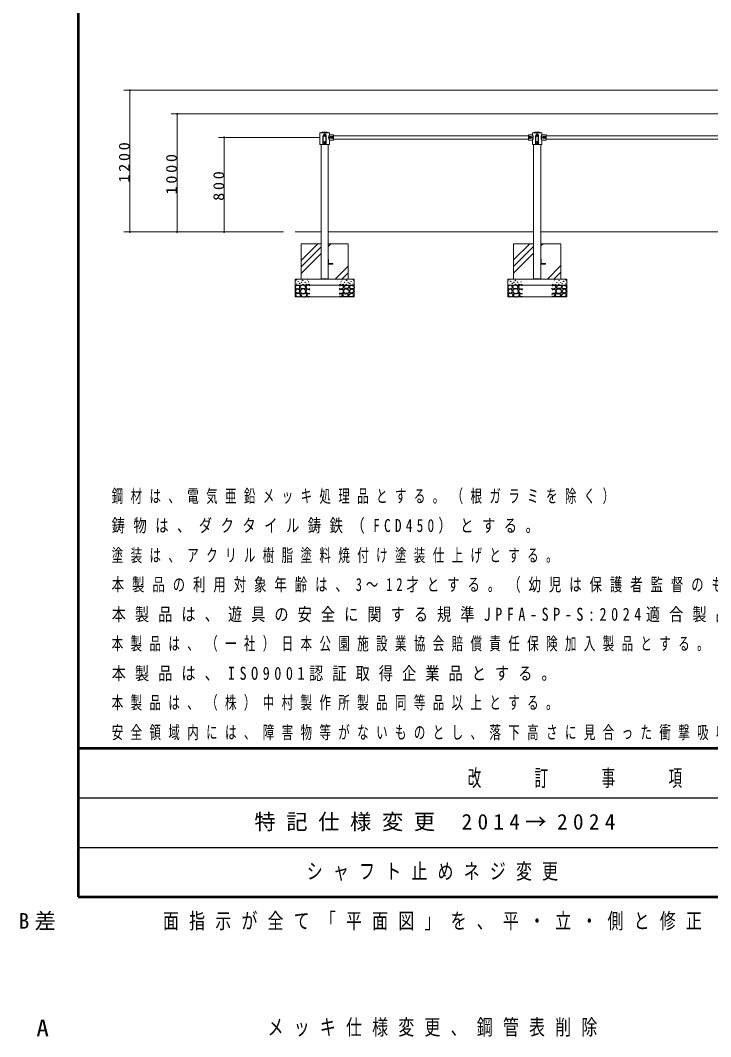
# Model space of a CAD drawing. Units: millimetres at full size. Extents: x -23589 to 138, y -1188 to 16020.
# Drawn here: x -23589 to -17742, y -1183 to 7427 of the extents above; entities that cross this region are included whole.
import ezdxf
from ezdxf.enums import TextEntityAlignment as Align

# ---------------------------------------------------------------- set-up
doc = ezdxf.new("R2010")
doc.units = ezdxf.units.MM
for name, color, linetype, lineweight in [('A3図枠', 7, 'Continuous', 25), ('線', 7, 'Continuous', 13), ('補助', 2, 'Continuous', 25)]:
    doc.layers.add(name, color=color, linetype=linetype, lineweight=lineweight)
doc.layers.add('DEFPOINTS_4', color=57, linetype='Continuous')
doc.layers.add('図面プロファイル', color=7, linetype='Continuous')
doc.styles.add('ＭＳ ゴシック', font='')
doc.styles.get('ＭＳ ゴシック').set_extended_font_data('MS Gothic')

# ---------------------------------------------------------------- blocks, each defined once
blk = doc.blocks.new('dimension_origin')
at = {"color": 0, "linetype": 'Continuous', "lineweight": -2}
blk.add_circle((0, 0), 1.25, dxfattribs=at)

msp = doc.modelspace()

# ---------------------------------------------------------------- linework, layer by layer
at = {"layer": 'A3図枠', "lineweight": 50}
for p, q in [((-23100, 16020), (-23100, 0)), ((-23100, 1260), (0, 1260)), ((-23100, 0), (0, 0))]:
    msp.add_line(p, q, dxfattribs=at)
at = {"layer": 'A3図枠'}
for p, q in [((-23100, 840), (-14610, 840)), ((-23100, 420), (-14610, 420))]:
    msp.add_line(p, q, dxfattribs=at)
at = {"layer": '線'}
for p, q in [((-21050.76, 6474.693), (-21050.76, 6374.193)), ((-21050.76, 6474.169), (-20970.76, 6474.169)), ((-20970.76, 6474.693), (-20970.76, 6457.193)), ((-19250.76, 6474.693), (-19250.76, 6457.193)), ((-19250.76, 6474.169), (-19170.76, 6474.169)), ((-19170.76, 6474.693), (-19170.76, 6457.193)), ((-21050.76, 6374.193), (-20970.76, 6374.193)), ((-21041.01, 5234.193), (-21041.01, 6374.193)), ((-20980.51, 5234.193), (-20980.51, 6374.193)), ((-20970.76, 6457.193), (-20935.76, 6457.193)), ((-20970.76, 6411.193), (-20935.76, 6411.193)), ((-20970.76, 6411.193), (-20970.76, 6374.193)), ((-20935.76, 6457.193), (-20935.76, 6411.193)), ((-19285.76, 6448.193), (-20935.76, 6448.193)), ((-19285.76, 6420.193), (-20935.76, 6420.193)), ((-19285.76, 6457.193), (-19285.76, 6411.193)), ((-19250.76, 6457.193), (-19285.76, 6457.193)), ((-19250.76, 6411.193), (-19285.76, 6411.193)), ((-19250.76, 6411.193), (-19250.76, 6374.193)), ((-19250.76, 6374.193), (-19170.76, 6374.193)), ((-19241.01, 5234.193), (-19241.01, 6374.193)), ((-19180.51, 5234.193), (-19180.51, 6374.193)), ((-19170.76, 6457.193), (-19135.76, 6457.193)), ((-19170.76, 6411.193), (-19135.76, 6411.193)), ((-19170.76, 6411.193), (-19170.76, 6374.193)), ((-19135.76, 6457.193), (-19135.76, 6411.193)), ((-17485.76, 6448.193), (-19135.76, 6448.193)), ((-17485.76, 6420.193), (-19135.76, 6420.193)), ((-21041.01, 5634.193), (-21260.76, 5634.193)), ((-19241.01, 5634.193), (-20980.51, 5634.193)), ((-17441.01, 5634.193), (-19180.51, 5634.193)), ((-21210.76, 5534.193), (-21041.01, 5534.193)), ((-21210.76, 5234.193), (-21210.76, 5534.193)), ((-20980.51, 5534.193), (-20810.76, 5534.193)), ((-20810.76, 5234.193), (-20810.76, 5534.193)), ((-19410.76, 5534.193), (-19241.01, 5534.193)), ((-19410.76, 5234.193), (-19410.76, 5534.193)), ((-19180.51, 5534.193), (-19010.76, 5534.193)), ((-19010.76, 5234.193), (-19010.76, 5534.193)), ((-20979.51, 5402.193), (-20980.51, 5402.193)), ((-20980.51, 5402.193), (-20980.51, 5362.193)), ((-20980.51, 5362.193), (-20940.51, 5362.193)), ((-20977.51, 5369.693), (-20977.51, 5400.193)), ((-20942.51, 5365.193), (-20973.01, 5365.193)), ((-20940.51, 5362.193), (-20940.51, 5363.193)), ((-19179.51, 5402.193), (-19180.51, 5402.193)), ((-19180.51, 5402.193), (-19180.51, 5362.193)), ((-19180.51, 5362.193), (-19140.51, 5362.193)), ((-19177.51, 5369.693), (-19177.51, 5400.193)), ((-19142.51, 5365.193), (-19173.01, 5365.193)), ((-19140.51, 5362.193), (-19140.51, 5363.193)), ((-21260.76, 5084.193), (-21260.76, 5234.193)), ((-21260.76, 5234.193), (-20760.76, 5234.193)), ((-21260.76, 5184.193), (-20760.76, 5184.193)), ((-20760.76, 5084.193), (-20760.76, 5234.193)), ((-19460.76, 5084.193), (-19460.76, 5234.193)), ((-19460.76, 5234.193), (-18960.76, 5234.193)), ((-19460.76, 5184.193), (-18960.76, 5184.193)), ((-18960.76, 5084.193), (-18960.76, 5234.193)), ((-21260.76, 5084.193), (-20760.76, 5084.193)), ((-19460.76, 5084.193), (-18960.76, 5084.193))]:
    msp.add_line(p, q, dxfattribs=at)
at = {"layer": '線', "color": 2, "lineweight": 25}
for p, q in [((-21022.76, 6379.193), (-21022.76, 6449.193)), ((-21022.76, 6379.193), (-20998.76, 6379.193)), ((-20998.76, 6379.193), (-20998.76, 6449.193)), ((-19222.76, 6379.193), (-19222.76, 6449.193)), ((-19222.76, 6379.193), (-19198.76, 6379.193)), ((-19198.76, 6379.193), (-19198.76, 6449.193)), ((-21041.01, 5236.193), (-20980.51, 5236.193)), ((-19241.01, 5236.193), (-19180.51, 5236.193))]:
    msp.add_line(p, q, dxfattribs=at)
for centre, radius in [((-21010.76, 6449.193), 6), ((-21010.76, 6394.193), 6), ((-20968.76, 6434.193), 4), ((-20950.76, 6434.193), 10), ((-20950.76, 6434.193), 6.9), ((-19270.76, 6434.193), 10), ((-19270.76, 6434.193), 6.9), ((-19252.76, 6434.193), 4), ((-19210.76, 6449.193), 6), ((-19210.76, 6394.193), 6), ((-19168.76, 6434.193), 4), ((-19150.76, 6434.193), 10), ((-19150.76, 6434.193), 6.9)]:
    msp.add_circle(centre, radius, dxfattribs=at)
at = {"layer": '線'}
for centre, radius, start, end in [((-21010.76, 6299.193), 180, 77.16041, 102.83959), ((-19210.76, 6299.193), 180, 77.16041, 102.83959), ((-20979.51, 5400.193), 2, 0, 90), ((-20973.01, 5369.693), 4.5, 180, 270), ((-20942.51, 5363.193), 2, 0, 90), ((-19179.51, 5400.193), 2, 0, 90), ((-19173.01, 5369.693), 4.5, 180, 270), ((-19142.51, 5363.193), 2, 0, 90)]:
    msp.add_arc(centre, radius, start, end, dxfattribs=at)
at = {"layer": '線', "color": 2, "lineweight": 25}
for centre, radius, start, end in [((-21010.76, 6449.193), 12, 0, 180), ((-19210.76, 6449.193), 12, 0, 180), ((-20937.909, 6434.193), 39.794, 146.42046, 213.57954), ((-19283.61, 6434.193), 39.794, 326.42046, 33.57954), ((-19137.909, 6434.193), 39.794, 146.42046, 213.57954)]:
    msp.add_arc(centre, radius, start, end, dxfattribs=at)
at = {"layer": '補助', "lineweight": 13}
for p, q in [((-10250.76, 6834.193), (-22710.76, 6834.193)), ((-22660.76, 5634.193), (-22660.76, 6834.193)), ((-15650.76, 6634.193), (-22310.76, 6634.193)), ((-22260.76, 5634.193), (-22260.76, 6634.193)), ((-21050.76, 6434.193), (-21910.76, 6434.193)), ((-21860.76, 5634.193), (-21860.76, 6434.193)), ((-21360.76, 5634.193), (-22710.76, 5634.193)), ((-21360.76, 5634.193), (-22310.76, 5634.193)), ((-21360.76, 5634.193), (-21910.76, 5634.193)), ((-21210.76, 5393.249), (-21069.815, 5534.193)), ((-20980.51, 5511.246), (-20957.562, 5534.193)), ((-19410.76, 5397.198), (-19273.764, 5534.193)), ((-19410.76, 5341.071), (-19241.01, 5510.821)), ((-19180.51, 5515.195), (-19161.511, 5534.193)), ((-21210.76, 5337.123), (-21041.01, 5506.873)), ((-21210.76, 5280.996), (-21041.01, 5450.746)), ((-19410.76, 5284.945), (-19241.01, 5454.695)), ((-20920.803, 5234.193), (-20810.76, 5344.236)), ((-19124.751, 5234.193), (-19010.76, 5348.185)), ((-20864.676, 5234.193), (-20810.76, 5288.11)), ((-19068.625, 5234.193), (-19010.76, 5292.059)), ((-19012.498, 5234.193), (-19010.76, 5235.932))]:
    msp.add_line(p, q, dxfattribs=at)
at = {"layer": '補助'}
for points in [[(-21238.311, 5183.595), (-21244.773, 5181.055), (-21250.985, 5177.575), (-21256.843, 5173.538), (-21260.49, 5168.07), (-21259.478, 5160.488), (-21254.47, 5154.129), (-21247.605, 5151.539), (-21239.895, 5151.277), (-21232.283, 5151.881), (-21225.954, 5154.445), (-21222.201, 5159.731), (-21220.884, 5166.169), (-21221.732, 5171.375), (-21224.687, 5176.308), (-21230.846, 5181.135)], [(-21198.887, 5183.686), (-21203.791, 5183.069), (-21209.428, 5180.983), (-21217.4, 5175.196), (-21221.051, 5168.279), (-21220.177, 5164.317), (-21216.456, 5159.9), (-21206.965, 5155.128), (-21196.995, 5153.683), (-21189.644, 5153.511), (-21182.129, 5155.035), (-21174.53, 5159.65), (-21170.776, 5165.847), (-21171.745, 5170.5), (-21176.452, 5175.848), (-21187.121, 5182.054)], [(-20822.632, 5183.686), (-20817.728, 5183.069), (-20812.091, 5180.983), (-20804.12, 5175.196), (-20800.468, 5168.279), (-20801.342, 5164.317), (-20805.063, 5159.9), (-20814.554, 5155.128), (-20824.524, 5153.683), (-20831.875, 5153.511), (-20839.391, 5155.035), (-20846.989, 5159.65), (-20850.743, 5165.847), (-20849.774, 5170.5), (-20845.067, 5175.848), (-20834.398, 5182.054)], [(-20783.208, 5183.595), (-20776.746, 5181.055), (-20770.534, 5177.575), (-20764.676, 5173.538), (-20761.029, 5168.07), (-20762.041, 5160.488), (-20767.049, 5154.129), (-20773.914, 5151.539), (-20781.624, 5151.277), (-20789.236, 5151.881), (-20795.565, 5154.445), (-20799.318, 5159.731), (-20800.635, 5166.169), (-20799.787, 5171.375), (-20796.833, 5176.308), (-20790.673, 5181.135)], [(-19438.311, 5183.595), (-19444.773, 5181.055), (-19450.985, 5177.575), (-19456.843, 5173.538), (-19460.49, 5168.07), (-19459.478, 5160.488), (-19454.47, 5154.129), (-19447.605, 5151.539), (-19439.895, 5151.277), (-19432.283, 5151.881), (-19425.954, 5154.445), (-19422.201, 5159.731), (-19420.884, 5166.169), (-19421.732, 5171.375), (-19424.687, 5176.308), (-19430.846, 5181.135)], [(-19398.887, 5183.686), (-19403.791, 5183.069), (-19409.428, 5180.983), (-19417.4, 5175.196), (-19421.051, 5168.279), (-19420.177, 5164.317), (-19416.456, 5159.9), (-19406.965, 5155.128), (-19396.995, 5153.683), (-19389.644, 5153.511), (-19382.129, 5155.035), (-19374.53, 5159.65), (-19370.776, 5165.847), (-19371.745, 5170.5), (-19376.452, 5175.848), (-19387.121, 5182.054)], [(-19022.632, 5183.686), (-19017.728, 5183.069), (-19012.091, 5180.983), (-19004.12, 5175.196), (-19000.468, 5168.279), (-19001.342, 5164.317), (-19005.063, 5159.9), (-19014.554, 5155.128), (-19024.524, 5153.683), (-19031.875, 5153.511), (-19039.391, 5155.035), (-19046.989, 5159.65), (-19050.743, 5165.847), (-19049.774, 5170.5), (-19045.067, 5175.848), (-19034.398, 5182.054)], [(-18983.208, 5183.595), (-18976.746, 5181.055), (-18970.534, 5177.575), (-18964.676, 5173.538), (-18961.029, 5168.07), (-18962.041, 5160.488), (-18967.049, 5154.129), (-18973.914, 5151.539), (-18981.624, 5151.277), (-18989.236, 5151.881), (-18995.565, 5154.445), (-18999.318, 5159.731), (-19000.635, 5166.169), (-18999.787, 5171.375), (-18996.833, 5176.308), (-18990.673, 5181.135)], [(-21240.846, 5150.643), (-21246.175, 5147.851), (-21251.618, 5143.672), (-21258.067, 5136.853), (-21260.49, 5130.048), (-21256.862, 5125.22), (-21250.351, 5120.859), (-21243.714, 5116.572), (-21237.044, 5114.522), (-21229.399, 5116.969), (-21223.102, 5123.394), (-21219.996, 5131.672), (-21221.518, 5140.187), (-21229.676, 5147.438)], [(-21241.665, 5114.71), (-21252.984, 5108.691), (-21259.795, 5099.876), (-21251.309, 5088.607), (-21232.874, 5084.492), (-21218.52, 5090.603), (-21213.095, 5100.975), (-21223.877, 5110.084)], [(-21211.591, 5119.356), (-21199.002, 5112.5), (-21185.642, 5111.517), (-21175.359, 5118.971), (-21170.506, 5130.708), (-21172.787, 5141.486), (-21179.696, 5149.629), (-21188.521, 5153.062), (-21199.698, 5151.791), (-21213.452, 5143.737), (-21219.429, 5132.871), (-21216.793, 5125.677)], [(-21184.561, 5110.566), (-21192.096, 5111.193), (-21200.238, 5109.755), (-21209.166, 5105.698), (-21213.483, 5100.295), (-21210.796, 5095.612), (-21204.834, 5091.105), (-21198.355, 5087.262), (-21191.048, 5084.888), (-21179.2, 5085.121), (-21168.884, 5089.213), (-21164.181, 5094.02), (-21162.127, 5099.754), (-21163.186, 5104.902), (-21167.262, 5109.485), (-21175.661, 5112.025)], [(-20836.958, 5110.566), (-20829.423, 5111.193), (-20821.281, 5109.755), (-20812.353, 5105.698), (-20808.036, 5100.295), (-20810.723, 5095.612), (-20816.685, 5091.105), (-20823.164, 5087.262), (-20830.471, 5084.888), (-20842.32, 5085.121), (-20852.635, 5089.213), (-20857.339, 5094.02), (-20859.392, 5099.754), (-20858.333, 5104.902), (-20854.257, 5109.485), (-20845.858, 5112.025)], [(-20809.928, 5119.356), (-20822.517, 5112.5), (-20835.877, 5111.517), (-20846.161, 5118.971), (-20851.013, 5130.708), (-20848.733, 5141.486), (-20841.823, 5149.629), (-20832.998, 5153.062), (-20821.822, 5151.791), (-20808.067, 5143.737), (-20802.09, 5132.871), (-20804.726, 5125.677)], [(-20779.854, 5114.71), (-20768.535, 5108.691), (-20761.724, 5099.876), (-20770.21, 5088.607), (-20788.645, 5084.492), (-20802.999, 5090.603), (-20808.424, 5100.975), (-20797.642, 5110.084)], [(-20780.673, 5150.643), (-20775.345, 5147.851), (-20769.901, 5143.672), (-20763.452, 5136.853), (-20761.029, 5130.048), (-20764.657, 5125.22), (-20771.168, 5120.859), (-20777.805, 5116.572), (-20784.475, 5114.522), (-20792.12, 5116.969), (-20798.417, 5123.394), (-20801.523, 5131.672), (-20800.001, 5140.187), (-20791.843, 5147.438)], [(-19440.846, 5150.643), (-19446.175, 5147.851), (-19451.618, 5143.672), (-19458.067, 5136.853), (-19460.49, 5130.048), (-19456.862, 5125.22), (-19450.351, 5120.859), (-19443.714, 5116.572), (-19437.044, 5114.522), (-19429.399, 5116.969), (-19423.102, 5123.394), (-19419.996, 5131.672), (-19421.518, 5140.187), (-19429.676, 5147.438)], [(-19441.665, 5114.71), (-19452.984, 5108.691), (-19459.795, 5099.876), (-19451.309, 5088.607), (-19432.874, 5084.492), (-19418.52, 5090.603), (-19413.095, 5100.975), (-19423.877, 5110.084)], [(-19411.591, 5119.356), (-19399.002, 5112.5), (-19385.642, 5111.517), (-19375.359, 5118.971), (-19370.506, 5130.708), (-19372.787, 5141.486), (-19379.696, 5149.629), (-19388.521, 5153.062), (-19399.698, 5151.791), (-19413.452, 5143.737), (-19419.429, 5132.871), (-19416.793, 5125.677)], [(-19384.561, 5110.566), (-19392.096, 5111.193), (-19400.238, 5109.755), (-19409.166, 5105.698), (-19413.483, 5100.295), (-19410.796, 5095.612), (-19404.834, 5091.105), (-19398.355, 5087.262), (-19391.048, 5084.888), (-19379.2, 5085.121), (-19368.884, 5089.213), (-19364.181, 5094.02), (-19362.127, 5099.754), (-19363.186, 5104.902), (-19367.262, 5109.485), (-19375.661, 5112.025)], [(-19036.958, 5110.566), (-19029.423, 5111.193), (-19021.281, 5109.755), (-19012.353, 5105.698), (-19008.036, 5100.295), (-19010.723, 5095.612), (-19016.685, 5091.105), (-19023.164, 5087.262), (-19030.471, 5084.888), (-19042.32, 5085.121), (-19052.635, 5089.213), (-19057.339, 5094.02), (-19059.392, 5099.754), (-19058.333, 5104.902), (-19054.257, 5109.485), (-19045.858, 5112.025)], [(-19009.928, 5119.356), (-19022.517, 5112.5), (-19035.877, 5111.517), (-19046.161, 5118.971), (-19051.013, 5130.708), (-19048.733, 5141.486), (-19041.823, 5149.629), (-19032.998, 5153.062), (-19021.822, 5151.791), (-19008.067, 5143.737), (-19002.09, 5132.871), (-19004.726, 5125.677)], [(-18979.854, 5114.71), (-18968.535, 5108.691), (-18961.724, 5099.876), (-18970.21, 5088.607), (-18988.645, 5084.492), (-19002.999, 5090.603), (-19008.424, 5100.975), (-18997.642, 5110.084)], [(-18980.673, 5150.643), (-18975.345, 5147.851), (-18969.901, 5143.672), (-18963.452, 5136.853), (-18961.029, 5130.048), (-18964.657, 5125.22), (-18971.168, 5120.859), (-18977.805, 5116.572), (-18984.475, 5114.522), (-18992.12, 5116.969), (-18998.417, 5123.394), (-19001.523, 5131.672), (-19000.001, 5140.187), (-18991.843, 5147.438)]]:
    msp.add_lwpolyline(points, close=True, dxfattribs=at)
for points in [[(-21135.76, 5177.492), (-21144.187, 5182.348), (-21152.87, 5183.829), (-21158.489, 5182.141), (-21163.642, 5178.443), (-21168.114, 5173.134), (-21169.98, 5166.402), (-21166.311, 5157.632), (-21158.256, 5151.194), (-21149.957, 5148.815), (-21142.73, 5149.926), (-21138.68, 5153.302), (-21135.76, 5157.848)], [(-20885.76, 5177.492), (-20877.332, 5182.348), (-20868.65, 5183.829), (-20863.03, 5182.141), (-20857.877, 5178.443), (-20853.405, 5173.134), (-20851.54, 5166.402), (-20855.208, 5157.632), (-20863.263, 5151.194), (-20871.562, 5148.815), (-20878.789, 5149.926), (-20882.839, 5153.302), (-20885.76, 5157.848)], [(-19335.76, 5177.492), (-19344.187, 5182.348), (-19352.87, 5183.829), (-19358.489, 5182.141), (-19363.642, 5178.443), (-19368.114, 5173.134), (-19369.98, 5166.402), (-19366.311, 5157.632), (-19358.256, 5151.194), (-19349.957, 5148.815), (-19342.73, 5149.926), (-19338.68, 5153.302), (-19335.76, 5157.848)], [(-19085.76, 5177.492), (-19077.332, 5182.348), (-19068.65, 5183.829), (-19063.03, 5182.141), (-19057.877, 5178.443), (-19053.405, 5173.134), (-19051.54, 5166.402), (-19055.208, 5157.632), (-19063.263, 5151.194), (-19071.562, 5148.815), (-19078.789, 5149.926), (-19082.839, 5153.302), (-19085.76, 5157.848)], [(-21136.076, 5141.371), (-21143.217, 5146.833), (-21151.285, 5149.293), (-21157.99, 5148.068), (-21163.959, 5144.223), (-21168.352, 5138.442), (-21169.98, 5131.232), (-21167.315, 5122.624), (-21161.107, 5115.707), (-21153.468, 5111.835), (-21145.899, 5110.954), (-21140.745, 5112.393), (-21136.076, 5115.073)], [(-21135.76, 5106.835), (-21141.778, 5110.154), (-21149.067, 5110.954), (-21157.783, 5106.62), (-21162.058, 5099.864), (-21161.446, 5096.194), (-21158.573, 5091.943), (-21151.41, 5086.471), (-21143.997, 5084.655), (-21139.701, 5085.707), (-21135.76, 5087.824)], [(-20885.76, 5106.835), (-20879.741, 5110.154), (-20872.452, 5110.954), (-20863.736, 5106.62), (-20859.461, 5099.864), (-20860.074, 5096.194), (-20862.946, 5091.943), (-20870.109, 5086.471), (-20877.522, 5084.655), (-20881.818, 5085.707), (-20885.76, 5087.824)], [(-20885.443, 5141.371), (-20878.302, 5146.833), (-20870.234, 5149.293), (-20863.529, 5148.068), (-20857.56, 5144.223), (-20853.167, 5138.442), (-20851.54, 5131.232), (-20854.204, 5122.624), (-20860.412, 5115.707), (-20868.051, 5111.835), (-20875.62, 5110.954), (-20880.774, 5112.393), (-20885.443, 5115.073)], [(-19336.076, 5141.371), (-19343.217, 5146.833), (-19351.285, 5149.293), (-19357.99, 5148.068), (-19363.959, 5144.223), (-19368.352, 5138.442), (-19369.98, 5131.232), (-19367.315, 5122.624), (-19361.107, 5115.707), (-19353.468, 5111.835), (-19345.899, 5110.954), (-19340.745, 5112.393), (-19336.076, 5115.073)], [(-19335.76, 5106.835), (-19341.778, 5110.154), (-19349.067, 5110.954), (-19357.783, 5106.62), (-19362.058, 5099.864), (-19361.446, 5096.194), (-19358.573, 5091.943), (-19351.41, 5086.471), (-19343.997, 5084.655), (-19339.701, 5085.707), (-19335.76, 5087.824)], [(-19085.76, 5106.835), (-19079.741, 5110.154), (-19072.452, 5110.954), (-19063.736, 5106.62), (-19059.461, 5099.864), (-19060.074, 5096.194), (-19062.946, 5091.943), (-19070.109, 5086.471), (-19077.522, 5084.655), (-19081.818, 5085.707), (-19085.76, 5087.824)], [(-19085.443, 5141.371), (-19078.302, 5146.833), (-19070.234, 5149.293), (-19063.529, 5148.068), (-19057.56, 5144.223), (-19053.167, 5138.442), (-19051.54, 5131.232), (-19054.204, 5122.624), (-19060.412, 5115.707), (-19068.051, 5111.835), (-19075.62, 5110.954), (-19080.774, 5112.393), (-19085.443, 5115.073)]]:
    msp.add_lwpolyline(points, dxfattribs=at)
for centre in [(-21254.153, 5226.37), (-21250.985, 5191.517), (-21235.142, 5214.964), (-21222.152, 5198.171), (-21208.21, 5207.676), (-21196.804, 5224.152), (-21193.318, 5190.566), (-21177.263, 5207.742), (-21165.641, 5190.714), (-21158.343, 5228.285), (-21148.342, 5211.256), (-21143.476, 5190.173), (-20878.043, 5190.173), (-20873.177, 5211.256), (-20863.177, 5228.285), (-20855.879, 5190.714), (-20844.256, 5207.742), (-20828.201, 5190.566), (-20824.715, 5224.152), (-20813.309, 5207.676), (-20799.367, 5198.171), (-20786.377, 5214.964), (-20770.534, 5191.517), (-20767.366, 5226.37), (-19454.153, 5226.37), (-19450.985, 5191.517), (-19435.142, 5214.964), (-19422.152, 5198.171), (-19408.21, 5207.676), (-19396.804, 5224.152), (-19393.318, 5190.566), (-19377.263, 5207.742), (-19365.641, 5190.714), (-19358.343, 5228.285), (-19348.342, 5211.256), (-19343.476, 5190.173), (-19078.043, 5190.173), (-19073.177, 5211.256), (-19063.177, 5228.285), (-19055.879, 5190.714), (-19044.256, 5207.742), (-19028.201, 5190.566), (-19024.715, 5224.152), (-19013.309, 5207.676), (-18999.367, 5198.171), (-18986.377, 5214.964), (-18970.534, 5191.517), (-18967.366, 5226.37)]:
    msp.add_circle(centre, 1, dxfattribs=at)

# ---------------------------------------------------------------- block references
at = {"layer": '補助', "lineweight": 13, "xscale": 3.33, "yscale": 3.33}
for p, rotation in [((-22660.76, 6834.193), 270), ((-22260.76, 6634.193), 270), ((-21860.76, 6434.193), 270), ((-22660.76, 5634.193), 90), ((-22260.76, 5634.193), 90), ((-21860.76, 5634.193), 90)]:
    msp.add_blockref('dimension_origin', p, dxfattribs=dict(at, rotation=rotation))

# ---------------------------------------------------------------- texts
at = {"layer": 'A3図枠', "color": 4, "insert": (-18855, 922), "char_height": 140.8, "attachment_point": 8, "style": 'ＭＳ ゴシック'}
msp.add_mtext('\\T1.64;\\W0.6;改\u3000\u3000訂\u3000\u3000事\u3000\u3000項', dxfattribs=at)
at = {"layer": 'DEFPOINTS_4', "char_height": 132, "attachment_point": 5, "style": 'ＭＳ ゴシック'}
for s, insert in [('\\T1.5;B差', (-23400, -210)), ('\\T1.64;\\W0.75;面指示が全て「平面図」を、平・立・側と修正', (-20055, -210))]:
    msp.add_mtext(s, dxfattribs=dict(at, insert=insert))
at = {"layer": '図面プロファイル', "style": 'ＭＳ ゴシック', "width": 1.1}
msp.add_text('A', height=140.8, dxfattribs=at).set_placement((-23400, -1110), align=Align.MIDDLE_CENTER)
at = {"layer": '図面プロファイル', "char_height": 132, "attachment_point": 5, "style": 'ＭＳ ゴシック'}
for s, insert in [('\\T1.5;特記仕様変更\\~2014→2024', (-20055, 630)), ('\\T1.64;\\W0.75;シャフト止めネジ変更', (-20055, 210)), ('\\T1.64;\\W0.75;メッキ仕様変更、鋼管表削除', (-20055, -1110))]:
    msp.add_mtext(s, dxfattribs=dict(at, insert=insert))
at = {"layer": '補助', "char_height": 91.64, "attachment_point": 8, "rotation": 90, "style": 'ＭＳ ゴシック'}
for s, insert in [('\\T1.33;\\W1.1;1200', (-22661.76, 6234.193)), ('\\T1.33;\\W1.1;1000', (-22261.76, 6134.193)), ('\\T1.33;\\W1.1;800', (-21861.76, 6034.193))]:
    msp.add_mtext(s, dxfattribs=dict(at, insert=insert))
at = {"layer": '補助', "char_height": 110, "attachment_point": 7, "style": 'ＭＳ ゴシック'}
for s, insert in [('\\T1.64;\\W0.65;鋼材は、電気亜鉛メッキ処理品とする。（根ガラミを除く）', (-22814.686, 3327.541)), ('\\T1.64;\\W0.75;鋳物は、ダクタイル鋳鉄（FCD450）とする。', (-22814.686, 3077.541)), ('\\T1.64;\\W0.65;塗装は、アクリル樹脂塗料焼付け塗装仕上げとする。', (-22814.686, 2827.541)), ('\\T1.64;\\W0.7;本製品の利用対象年齢は、3～12才とする。（幼児は保護者監督のもとで遊ばせること）', (-22814.686, 2577.541)), ('\\T1.64;\\W0.8;本製品は、遊具の安全に関する規準JPFA-SP-S:2024適合製品とする。', (-22814.686, 2327.541)), ('\\T1.64;\\W0.65;本製品は、（一社）日本公園施設業協会賠償責任保険加入製品とする。', (-22814.686, 2077.541)), ('\\T1.64;\\W0.8;本製品は、ISO9001認証取得企業品とする。', (-22814.686, 1827.541)), ('\\T1.64;\\W0.65;本製品は、（株）中村製作所製品同等品以上とする。', (-22814.686, 1577.541)), ('\\T1.64;\\W0.65;安全領域内には、障害物等がないものとし、落下高さに見合った衝撃吸収性能を有する素材を敷設する。', (-22814.686, 1327.541))]:
    msp.add_mtext(s, dxfattribs=dict(at, insert=insert))

doc.saveas('drawing.dxf')
